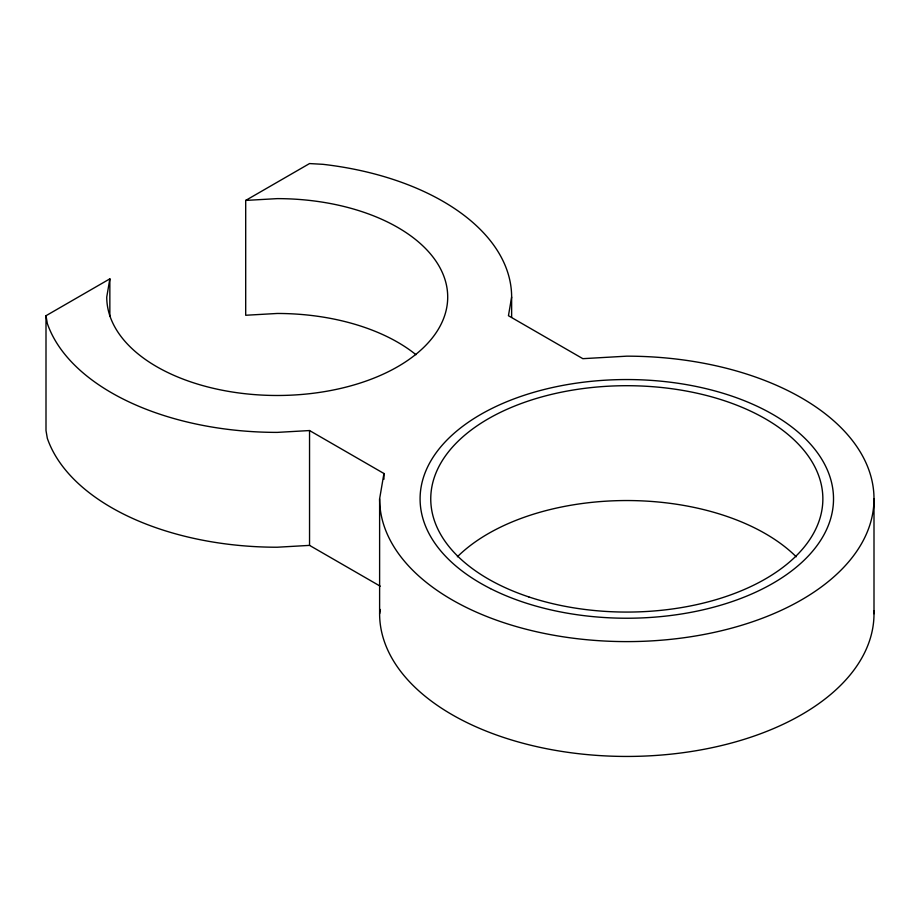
<?xml version="1.0" encoding="UTF-8"?>
<svg xmlns="http://www.w3.org/2000/svg" width="920" height="920" viewBox="0 0 920 920"><rect width="100%" height="100%" fill="white"/><g stroke="black" fill="none" stroke-linecap="round" stroke-linejoin="round"><path stroke-width="1.38" d="M380.224 586.189L309.546 545.387L277.219 547.227A234.404 135.332 0 0 1 47.322 438.299L46 430.56L46 315.721L109.848 278.852L106.743 297.056A170.476 98.428 0 0 0 277.219 395.485A170.476 98.428 0 0 0 447.706 297.056A170.476 98.428 0 0 0 277.219 198.628L245.697 200.422L245.697 315.261L277.219 313.467A170.476 98.428 0 0 1 415.978 354.706M873.954 610.938A247.192 142.715 0 0 1 629.222 756.435A247.192 142.715 0 0 1 379.615 613.72L379.615 498.881L383.939 473.501L309.546 430.548L277.219 432.388A234.404 135.332 0 0 1 47.322 323.46L46 315.721M379.615 613.72L380.339 609.488M245.697 200.422L309.546 163.564L322.954 164.323A234.404 135.332 0 0 1 511.635 297.056L508.449 315.721L582.843 358.673L626.807 356.166A247.192 142.715 0 0 1 874 498.881L874 613.72M511.635 297.056L511.635 317.159M383.939 473.501L383.939 479.251M309.546 430.548L309.546 545.387M109.848 278.852L109.848 316.181M874 498.881A247.192 142.715 0 0 1 626.807 641.608A247.192 142.715 0 0 1 379.615 498.881M457.366 556.784A196.052 113.183 0 0 1 796.237 556.784M490.521 588.616A206.701 119.335 0 0 0 829.541 522.169A206.701 119.335 0 0 0 560.36 385.882A206.701 119.335 0 0 0 490.521 588.616M528.781 596.907A196.052 113.183 0 0 0 822.859 498.881A196.052 113.183 0 0 0 528.781 400.867A196.052 113.183 0 0 0 528.781 596.907"/></g></svg>
